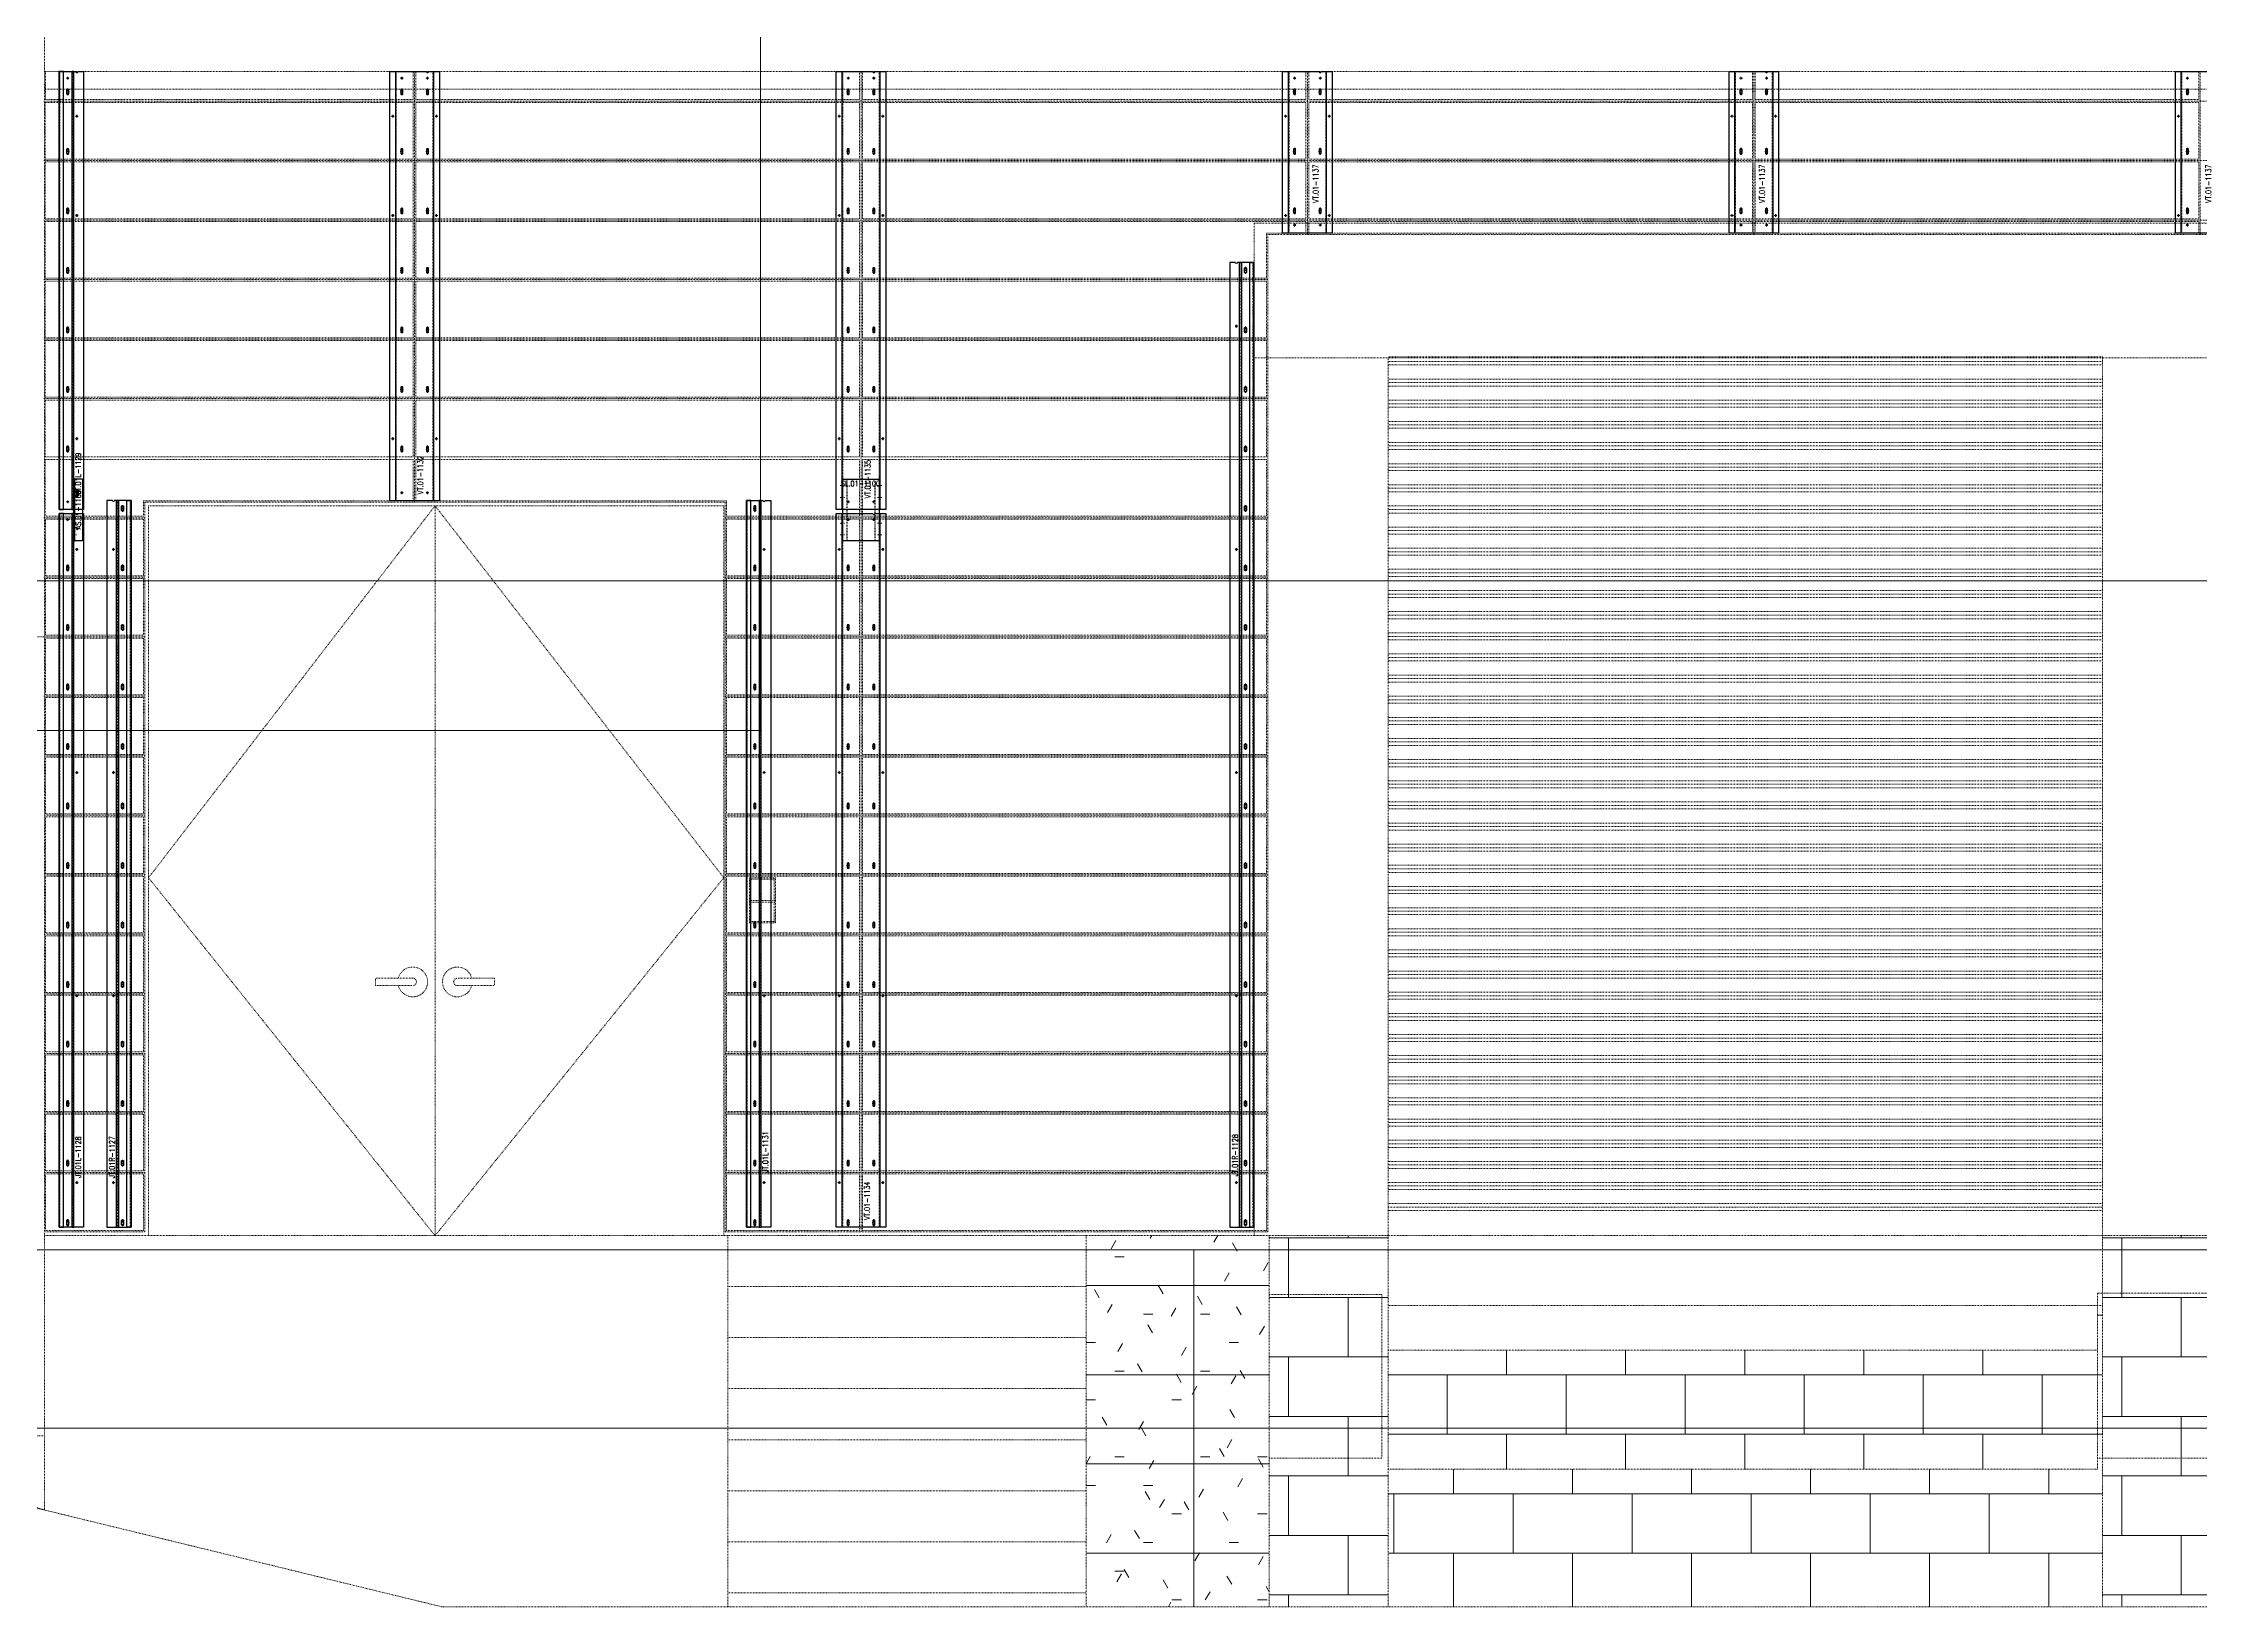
# Model space of a CAD drawing. Header units: inches. Extents: x 11737 to 18084, y -4365 to 1695.
# Drawn here: x 13925.5 to 14215.6, y -535.2 to -325 of the extents above; entities that cross this region are included whole.
import ezdxf

# ---------------------------------------------------------------- set-up
doc = ezdxf.new("R2010")
doc.units = ezdxf.units.IN
doc.header["$MEASUREMENT"] = 0
for name, pattern in [('INC-200$0$NBK_CenterX2', [1.083333, 0.666667, -0.125, 0.166667, -0.125]), ('NBK_Center', [0.541667, 0.333333, -0.0625, 0.083333, -0.0625]), ('NBK_Center2', [0.270833, 0.166667, -0.03125, 0.041667, -0.03125]), ('NBK_CenterX2', [1.083333, 0.666667, -0.125, 0.166667, -0.125]), ('NBK_Hidden', [0.125, 0.083333, -0.041667]), ('NBK_Hidden2', [0.0625, 0.041667, -0.020833])]:
    doc.linetypes.add(name, pattern=pattern)
doc.layers.get('Defpoints').update_dxf_attribs({"color": 250, "lineweight": 0})
for name, color, linetype, lineweight in [('!Bracket', 11, 'Continuous', 25), ('!Clip - bent', 20, 'Continuous', 25), ('!Clip - bent @ 1', 20, 'Continuous', 25), ('!Dimension', 50, 'Continuous', 5), ('!Extrusion', 140, 'Continuous', 25), ('!Gridline', 112, 'NBK_CenterX2', 5), ('!Linetype_Center', 220, 'NBK_Center', 9), ('!Linetype_Center2', 222, 'NBK_Center2', 9), ('!Linetype_Hidden', 210, 'NBK_Hidden', 9), ('!Misc2', 252, 'NBK_Hidden2', 5), ('INC-200$0$!Gridline @ 1', 112, 'INC-200$0$NBK_CenterX2', 5)]:
    doc.layers.add(name, color=color, linetype=linetype, lineweight=lineweight)
doc.styles.add('Romans', font='romans.shx', dxfattribs={"width": 0.8})

# ---------------------------------------------------------------- blocks, each defined once
blk = doc.blocks.new('WEST ELEVATION GRID')
for p, q in [((-1655, 113.9), (842.95, 113.9)), ((-1655, 24), (842.95, 24)), ((-1655, 0), (794.95, 0))]:
    blk.add_line(p, q)
blk = doc.blocks.new('A201')
h = blk.add_hatch()
h.set_pattern_fill('FP1_10', color=256, style=0, pattern_type=2)
h.set_pattern_definition([(0, (-699.062, 218.4), (0, 8), []), (90, (-699.062, 218.4), (-8, 8), [8, -8])])
h.paths.add_polyline_path([(444.62, -48), (462.62, -48), (462.62, 1.9), (444.62, 1.9), (444.62, -26.92)])
h.paths.add_polyline_path([(348.62, -48), (348.62, 1.9), (330.62, 1.9), (330.62, 138), (318.62, 138), (318.62, 1.9), (300.62, 1.9), (300.62, -48)])
h.paths.add_polyline_path([(204.62, -48), (204.62, 1.9), (188.62, 1.9), (188.62, -48)])
h = blk.add_hatch()
h.set_pattern_fill('FP1_6', color=256, style=0, pattern_type=2)
h.set_pattern_definition([(0, (-699.0618, 218.4), (15.36, 3.84), [1.267, -10.253, 1.267, -10.253, -61.44]), (0, (-699.0618, 218.4), (15.36, 3.84), [-23.04, 1.267, -21.773, 1.267, -10.253, -26.88]), (0, (-699.0618, 218.4), (15.36, 3.84), [-57.6, 1.267, -6.413, 1.267, -17.933]), (120, (-693.3018, 220.32), (-11.005538, 11.38215), [1.267, -10.253, 1.267, -10.253, -61.44]), (120, (-693.3018, 220.32), (-11.005538, 11.38215), [-23.04, 1.267, -21.773, 1.267, -10.253, -26.88]), (120, (-693.3018, 220.32), (-11.005538, 11.38215), [-57.6, 1.267, -6.413, 1.267, -17.933]), (240, (-691.3818, 228), (-4.354462, -15.22215), [1.267, -10.253, 1.267, -10.253, -61.44]), (240, (-691.3818, 228), (-4.354462, -15.22215), [-23.04, 1.267, -21.773, 1.267, -10.253, -26.88]), (240, (-691.3818, 228), (-4.354462, -15.22215), [-57.6, 1.267, -6.413, 1.267, -17.933])])
h.paths.add_polyline_path([(168.77, -48), (188.62, -48), (188.62, 1.9), (164, 1.9), (164, -48)])
h = blk.add_hatch()
h.set_pattern_fill('FP1_12', color=256, style=0, pattern_type=2)
h.set_pattern_definition([(0, (-409.819, 228), (0, 12), []), (90, (-409.82, 228), (-30, 2e-15), [])])
h.paths.add_polyline_path([(168.77, -48), (188.62, -48), (188.62, 0), (164, 0), (164, -48)], flags=0)
h = blk.add_hatch()
h.set_pattern_fill('FP1_2', color=256, style=0, pattern_type=2)
h.set_pattern_definition([(0, (139.11, 5e-12), (0, 8), []), (90, (139.11, 5e-12), (-8, 8), [8, -8])])
h.paths.add_polyline_path([(390.64, -48), (444.62, -48), (444.62, -7.5), (444.07, -7.5), (444.07, -29.5), (348.62, -29.5), (348.62, -48)])
h.paths.add_polyline_path([(204.62, -48), (300.62, -48), (300.62, -7.5), (299.96, -7.5), (299.96, -29.5), (204.62, -29.5)])
h.paths.add_polyline_path([(164, -48), (164, -48), (164, -8), (164, -8), (164, -45.45)])
h = blk.add_hatch()
h.set_pattern_fill('FP1_3', color=256, style=0, pattern_type=2)
h.set_pattern_definition([(0, (594.25, 5e-12), (0, 8), []), (90, (594.25, 5e-12), (-8, 8), [8, -8])])
h.paths.add_polyline_path([(444.07, -29.5), (444.07, -7.5), (348.62, -7.5), (348.62, -29.5), (390.64, -29.5)], flags=0)
h.paths.add_polyline_path([(204.62, -29.5), (299.96, -29.5), (299.96, -13.5), (204.62, -13.5), (204.62, -26.92)], flags=0)
for p, q in [((24, 330.65), (24, -34.98)), ((601, 156), (24, 156)), ((186.62, 1.9), (186.62, 138)), ((186.62, 138), (462.62, 138)), ((318.62, 119.89), (186.62, 119.89)), ((204.62, -48), (204.62, 120)), ((300.62, 120), (204.62, 120)), ((300.62, 119.41), (204.62, 119.41)), ((300.62, 118.93), (204.62, 118.93)), ((300.62, 120), (300.62, -48)), ((300.62, 117.03), (204.62, 117.03)), ((300.62, 116.56), (204.62, 116.56)), ((300.62, 116.08), (204.62, 116.08)), ((300.62, 114.18), (204.62, 114.18)), ((300.62, 113.71), (204.62, 113.71)), ((300.62, 113.24), (204.62, 113.24)), ((300.62, 111.35), (204.62, 111.35)), ((300.62, 110.88), (204.62, 110.88)), ((300.62, 110.41), (204.62, 110.41)), ((300.62, 108.52), (204.62, 108.52)), ((300.62, 108.04), (204.62, 108.04)), ((300.62, 107.56), (204.62, 107.56)), ((300.62, 105.66), (204.62, 105.66)), ((300.62, 105.2), (204.62, 105.2)), ((300.62, 104.73), (204.62, 104.73)), ((300.62, 102.83), (204.62, 102.83)), ((300.62, 102.35), (204.62, 102.35)), ((300.62, 101.88), (204.62, 101.88)), ((37.99, 50), (76.5, 100)), ((37.99, 1.9), (37.99, 100)), ((37.99, 100), (115.31, 100)), ((115.31, 50), (76.5, 100)), ((76.5, 100), (76.5, 1.9)), ((115.31, 100), (115.31, 1.9)), ((300.62, 99.98), (204.62, 99.98)), ((300.62, 99.5), (204.62, 99.5)), ((300.62, 99.02), (204.62, 99.02)), ((300.62, 97.13), (204.62, 97.13)), ((300.62, 96.66), (204.62, 96.66)), ((300.62, 96.19), (204.62, 96.19)), ((300.62, 94.3), (204.62, 94.3)), ((300.62, 93.83), (204.62, 93.83)), ((300.62, 93.36), (204.62, 93.36)), ((300.62, 91.46), (204.62, 91.46)), ((300.62, 90.99), (204.62, 90.99)), ((300.62, 90.51), (204.62, 90.51)), ((300.62, 88.61), (204.62, 88.61)), ((300.62, 88.14), (204.62, 88.14)), ((300.62, 87.68), (204.62, 87.68)), ((300.62, 85.78), (204.62, 85.78)), ((300.62, 85.3), (204.62, 85.3)), ((300.62, 84.82), (204.62, 84.82)), ((300.62, 82.93), (204.62, 82.93)), ((300.62, 82.45), (204.62, 82.45)), ((300.62, 81.97), (204.62, 81.97)), ((300.62, 80.08), (204.62, 80.08)), ((300.62, 79.61), (204.62, 79.61)), ((300.62, 79.14), (204.62, 79.14)), ((300.62, 77.24), (204.62, 77.24)), ((300.62, 76.78), (204.62, 76.78)), ((300.62, 76.31), (204.62, 76.31)), ((300.62, 74.41), (204.62, 74.41)), ((300.62, 73.93), (204.62, 73.93)), ((300.62, 73.46), (204.62, 73.46)), ((300.62, 71.56), (204.62, 71.56)), ((300.62, 71.09), (204.62, 71.09)), ((300.62, 70.62), (204.62, 70.62)), ((300.62, 68.73), (204.62, 68.73)), ((300.62, 68.25), (204.62, 68.25)), ((300.62, 67.77), (204.62, 67.77)), ((300.62, 65.88), (204.62, 65.88)), ((300.62, 65.4), (204.62, 65.4)), ((300.62, 64.92), (204.62, 64.92)), ((300.62, 63.02), (204.62, 63.02)), ((300.62, 62.56), (204.62, 62.56)), ((300.62, 62.09), (204.62, 62.09)), ((300.62, 60.19), (204.62, 60.19)), ((300.62, 59.72), (204.62, 59.72)), ((300.62, 59.26), (204.62, 59.26)), ((300.62, 57.36), (204.62, 57.36)), ((300.62, 56.88), (204.62, 56.88)), ((300.62, 56.4), (204.62, 56.4)), ((300.62, 54.51), (204.62, 54.51)), ((300.62, 54.04), (204.62, 54.04)), ((300.62, 53.57), (204.62, 53.57)), ((37.99, 50), (76.5, 1.9)), ((115.31, 50), (76.5, 1.9)), ((118.75, 43.96), (118.75, 50)), ((118.75, 50), (118.94, 49.81)), ((118.75, 50), (122.25, 50)), ((122.06, 49.81), (118.94, 49.81)), ((118.94, 49.81), (118.94, 46.96)), ((122.06, 49.81), (122.25, 50)), ((122.06, 46.96), (122.06, 49.81)), ((122.25, 50), (122.25, 43.96)), ((300.62, 51.68), (204.62, 51.68)), ((300.62, 51.2), (204.62, 51.2)), ((300.62, 50.72), (204.62, 50.72)), ((118.84, 46.96), (122.16, 46.96)), ((118.84, 46.71), (118.84, 46.96)), ((122.16, 46.71), (118.84, 46.71)), ((118.94, 46.71), (118.94, 44.14)), ((122.06, 44.14), (122.06, 46.71)), ((122.16, 46.96), (122.16, 46.71)), ((300.62, 48.82), (204.62, 48.82)), ((300.62, 48.35), (204.62, 48.35)), ((300.62, 47.87), (204.62, 47.87)), ((118.75, 43.96), (118.94, 44.14)), ((122.25, 43.96), (118.75, 43.96)), ((118.94, 44.14), (122.06, 44.14)), ((122.25, 43.96), (122.06, 44.14)), ((300.62, 45.97), (204.62, 45.97)), ((300.62, 45.5), (204.62, 45.5)), ((300.62, 45.04), (204.62, 45.04)), ((300.62, 43.14), (204.62, 43.14)), ((300.62, 42.67), (204.62, 42.67)), ((300.62, 42.2), (204.62, 42.2)), ((300.62, 40.31), (204.62, 40.31)), ((300.62, 39.83), (204.62, 39.83)), ((300.62, 39.35), (204.62, 39.35)), ((68.5, 35.5), (68.5, 36.5)), ((73.5, 36.5), (68.5, 36.5)), ((68.5, 35.5), (73.5, 35.5)), ((84.5, 36.5), (79.5, 36.5)), ((79.5, 35.5), (84.5, 35.5)), ((84.5, 36.5), (84.5, 35.5)), ((300.62, 37.45), (204.62, 37.45)), ((300.62, 36.99), (204.62, 36.99)), ((300.62, 36.52), (204.62, 36.52)), ((300.62, 34.62), (204.62, 34.62)), ((300.62, 34.14), (204.62, 34.14)), ((300.62, 33.67), (204.62, 33.67)), ((300.62, 31.77), (204.62, 31.77)), ((300.62, 31.29), (204.62, 31.29)), ((300.62, 30.81), (204.62, 30.81)), ((300.62, 28.92), (204.62, 28.92)), ((300.62, 28.45), (204.62, 28.45)), ((300.62, 27.98), (204.62, 27.98)), ((300.62, 26.09), (204.62, 26.09)), ((300.62, 25.62), (204.62, 25.62)), ((300.62, 25.15), (204.62, 25.15)), ((300.62, 23.25), (204.62, 23.25)), ((300.62, 22.78), (204.62, 22.78)), ((300.62, 22.3), (204.62, 22.3)), ((300.62, 20.4), (204.62, 20.4)), ((300.62, 19.93), (204.62, 19.93)), ((300.62, 19.47), (204.62, 19.47)), ((300.62, 17.57), (204.62, 17.57)), ((300.62, 17.09), (204.62, 17.09)), ((300.62, 16.61), (204.62, 16.61)), ((300.62, 14.72), (204.62, 14.72)), ((300.62, 14.24), (204.62, 14.24)), ((300.62, 13.76), (204.62, 13.76)), ((300.62, 11.87), (204.62, 11.87)), ((300.62, 11.4), (204.62, 11.4)), ((300.62, 10.93), (204.62, 10.93)), ((300.62, 9.03), (204.62, 9.03)), ((300.62, 8.57), (204.62, 8.57)), ((300.62, 8.1), (204.62, 8.1)), ((300.62, 6.2), (204.62, 6.2)), ((204.62, 5.73), (300.62, 5.73)), ((300.62, 5.27), (204.62, 5.27)), ((115.84, 1.9), (24, 1.9)), ((115.84, 1.9), (164, 1.9)), ((115.84, -48), (115.84, 1.9)), ((164, 1.9), (318.62, 1.9)), ((164, 1.9), (164, -48)), ((188.62, -48), (188.62, 1.9)), ((115.84, -4.96), (164, -4.96)), ((188.62, -6), (203.77, -6)), ((203.77, -6), (203.77, -28)), ((300.62, -7.5), (204.62, -7.5)), ((299.96, -5.82), (299.96, -29.5)), ((315.32, -5.82), (299.96, -5.82)), ((115.84, -11.81), (164, -11.81)), ((299.96, -13.5), (204.62, -13.5)), ((115.84, -18.67), (164, -18.67)), ((24, -25), (-314.57, -25)), ((25.16, -24), (-102, -24)), ((77.44, -48), (-16.98, -25)), ((-12, -24), (23.99, -34.98)), ((25.16, -24), (115.84, -24)), ((115.84, -25.53), (164, -25.53)), ((203.77, -28), (188.62, -28)), ((299.96, -28), (315.32, -28)), ((299.96, -29.5), (204.62, -29.5)), ((115.84, -32.39), (164, -32.39)), ((115.84, -39.24), (164, -39.24)), ((115.84, -46.1), (164, -46.1)), ((686.46, -48), (77.44, -48))]:
    blk.add_line(p, q)
for centre, start, end in [((73.5, 36), 195, 165), ((79.5, 36), 15, 345)]:
    blk.add_arc(centre, 2, start, end)
for points, knots in [([(73.5, 36.5), (73.51, 36.5), (73.53, 36.5), (73.57, 36.5), (73.6, 36.49), (73.63, 36.48), (73.66, 36.47), (73.69, 36.46), (73.72, 36.45), (73.75, 36.43), (73.78, 36.42), (73.81, 36.39), (73.85, 36.36), (73.88, 36.33), (73.9, 36.3), (73.93, 36.25), (73.96, 36.19), (73.99, 36.11), (74, 36.04), (74, 36)], [0.5, 0.5, 0.5, 0.5, 0.5208333, 0.5416667, 0.5625, 0.5833333, 0.6041667, 0.625, 0.6458333, 0.6666667, 0.6875, 0.7083333, 0.75, 0.7708333, 0.7916667, 0.8333333, 0.875, 0.9166667, 1, 1, 1, 1]), ([(74, 36), (74, 35.96), (73.99, 35.89), (73.96, 35.81), (73.93, 35.75), (73.9, 35.7), (73.88, 35.67), (73.85, 35.64), (73.81, 35.6), (73.76, 35.57), (73.72, 35.55), (73.69, 35.54), (73.66, 35.53), (73.63, 35.52), (73.6, 35.51), (73.57, 35.5), (73.53, 35.5), (73.51, 35.5), (73.5, 35.5)], [0, 0, 0, 0, 0.0833333, 0.125, 0.1666667, 0.2083333, 0.2291667, 0.25, 0.2916667, 0.3333333, 0.3541667, 0.375, 0.3958333, 0.4166667, 0.4375, 0.4583333, 0.4791667, 0.5, 0.5, 0.5, 0.5]), ([(79, 36), (79, 36.04), (79.01, 36.11), (79.04, 36.19), (79.07, 36.25), (79.1, 36.3), (79.12, 36.33), (79.15, 36.36), (79.19, 36.4), (79.24, 36.43), (79.28, 36.45), (79.31, 36.46), (79.34, 36.47), (79.37, 36.48), (79.4, 36.49), (79.43, 36.5), (79.47, 36.5), (79.49, 36.5), (79.5, 36.5)], [0, 0, 0, 0, 0.0833333, 0.125, 0.1666667, 0.2083333, 0.2291667, 0.25, 0.2916667, 0.3333333, 0.3541667, 0.375, 0.3958333, 0.4166667, 0.4375, 0.4583333, 0.4791667, 0.5, 0.5, 0.5, 0.5]), ([(79.5, 35.5), (79.49, 35.5), (79.47, 35.5), (79.43, 35.5), (79.4, 35.51), (79.37, 35.52), (79.34, 35.53), (79.31, 35.54), (79.28, 35.55), (79.25, 35.57), (79.22, 35.58), (79.19, 35.61), (79.15, 35.64), (79.12, 35.67), (79.1, 35.7), (79.07, 35.75), (79.04, 35.81), (79.01, 35.89), (79, 35.96), (79, 36)], [0.5, 0.5, 0.5, 0.5, 0.5208333, 0.5416667, 0.5625, 0.5833333, 0.6041667, 0.625, 0.6458333, 0.6666667, 0.6875, 0.7083333, 0.75, 0.7708333, 0.7916667, 0.8333333, 0.875, 0.9166667, 1, 1, 1, 1])]:
    blk.add_open_spline(points, degree=3, knots=knots)
blk = doc.blocks.new('EWA-TM TERRACOTTA WEST')
at = {"layer": '!Linetype_Hidden'}
for p, q in [((1405.77, 124.49), (1405.77, 182.36)), ((1465.77, 26.4), (1465.77, 182.36)), ((1525.77, 160.46), (1525.77, 182.36)), ((1585.77, 160.46), (1585.77, 182.36)), ((1645.77, 160.46), (1645.77, 182.36)), ((1355.94, 178.4), (1836.64, 178.4)), ((1355.95, 170.4), (1836.64, 170.4)), ((1355.95, 162.4), (1836.64, 162.4)), ((1355.95, 154.4), (1520.45, 154.4)), ((1355.95, 146.4), (1520.45, 146.4)), ((1355.95, 138.4), (1520.45, 138.4)), ((1355.95, 122.4), (1369.51, 122.4)), ((1447.51, 122.4), (1520.45, 122.4)), ((1355.95, 114.4), (1369.51, 114.4)), ((1447.51, 114.4), (1520.45, 114.4)), ((45, 106.4), (1356.01, 106.4)), ((1355.95, 106.4), (1369.51, 106.4)), ((1447.51, 106.4), (1520.45, 106.4)), ((1355.95, 98.4), (1369.51, 98.4)), ((1447.51, 98.4), (1520.45, 98.4)), ((1355.96, 90.4), (1369.51, 90.4)), ((1447.51, 90.4), (1520.45, 90.4)), ((1355.96, 82.4), (1369.51, 82.4)), ((1447.51, 82.4), (1520.45, 82.4)), ((1355.96, 74.4), (1369.51, 74.4)), ((1447.51, 74.4), (1520.45, 74.4)), ((1355.96, 66.4), (1369.51, 66.4)), ((1447.51, 66.4), (1520.45, 66.4)), ((1355.96, 58.4), (1369.51, 58.4)), ((1447.51, 58.4), (1520.45, 58.4)), ((1355.96, 50.4), (1369.51, 50.4)), ((1447.51, 50.4), (1520.45, 50.4)), ((1355.96, 42.4), (1369.51, 42.4)), ((1447.51, 42.4), (1520.45, 42.4)), ((1355.96, 34.4), (1369.51, 34.4)), ((1447.51, 34.4), (1520.45, 34.4)), ((1355.96, 26.4), (1369.51, 26.4)), ((1447.51, 26.4), (1520.45, 26.4))]:
    blk.add_line(p, q, dxfattribs=at)
for points in [[(1356.14, 182.36), (1356.14, 178.59), (1405.58, 178.59), (1405.58, 182.36)], [(1465.58, 182.36), (1465.58, 178.59), (1405.95, 178.59), (1405.95, 182.36)], [(1465.95, 182.36), (1465.95, 178.59), (1525.58, 178.59), (1525.58, 182.36)], [(1585.58, 182.36), (1585.58, 178.59), (1525.95, 178.59), (1525.95, 182.36)], [(1585.95, 182.36), (1585.95, 178.59), (1645.58, 178.59), (1645.58, 182.36)], [(1356.13, 178.21), (1405.58, 178.21), (1405.58, 170.59), (1356.13, 170.59)], [(1405.95, 178.21), (1465.58, 178.21), (1465.58, 170.59), (1405.95, 170.59)], [(1525.58, 178.21), (1465.95, 178.21), (1465.95, 170.59), (1525.58, 170.59)], [(1525.95, 178.21), (1585.58, 178.21), (1585.58, 170.59), (1525.95, 170.59)], [(1645.58, 178.21), (1585.95, 178.21), (1585.95, 170.59), (1645.58, 170.59)], [(1356.13, 162.59), (1405.58, 162.59), (1405.58, 170.21), (1356.13, 170.21)], [(1405.95, 162.59), (1465.58, 162.59), (1465.58, 170.21), (1405.95, 170.21)], [(1525.58, 162.59), (1465.95, 162.59), (1465.95, 170.21), (1525.58, 170.21)], [(1525.95, 162.59), (1585.58, 162.59), (1585.58, 170.21), (1525.95, 170.21)], [(1645.58, 162.59), (1585.95, 162.59), (1585.95, 170.21), (1645.58, 170.21)], [(1356.13, 162.21), (1405.58, 162.21), (1405.58, 154.59), (1356.13, 154.59)], [(1405.95, 162.21), (1465.58, 162.21), (1465.58, 154.59), (1405.95, 154.59)], [(1525.58, 160.65), (1525.58, 162.21), (1465.95, 162.21), (1465.95, 154.59), (1520.26, 154.59), (1520.26, 160.65)], [(1585.58, 160.65), (1585.58, 162.21), (1525.95, 162.21), (1525.95, 160.65)], [(1585.95, 160.65), (1585.95, 162.21), (1645.58, 162.21), (1645.58, 160.65)], [(1356.13, 146.59), (1405.58, 146.59), (1405.58, 154.21), (1356.13, 154.21)], [(1405.95, 146.59), (1465.58, 146.59), (1465.58, 154.21), (1405.95, 154.21)], [(1465.95, 154.21), (1520.26, 154.21), (1520.26, 146.59), (1465.95, 146.59)], [(1356.13, 146.21), (1405.58, 146.21), (1405.58, 138.59), (1356.13, 138.59)], [(1405.95, 146.21), (1465.58, 146.21), (1465.58, 138.59), (1405.95, 138.59)], [(1465.95, 138.59), (1520.26, 138.59), (1520.26, 146.21), (1465.95, 146.21)], [(1356.13, 138.21), (1405.58, 138.21), (1405.58, 130.59), (1356.13, 130.59)], [(1405.95, 138.21), (1465.58, 138.21), (1465.58, 130.59), (1405.95, 130.59)], [(1465.95, 138.21), (1520.26, 138.21), (1520.26, 130.59), (1465.95, 130.59)], [(1369.33, 122.59), (1356.13, 122.59), (1356.13, 130.21), (1405.58, 130.21), (1405.58, 124.67), (1369.33, 124.67)], [(1447.7, 122.59), (1447.7, 124.67), (1405.95, 124.67), (1405.95, 130.21), (1465.58, 130.21), (1465.58, 122.59)], [(1465.95, 130.21), (1520.26, 130.21), (1520.26, 122.59), (1465.95, 122.59)], [(1356.14, 122.21), (1369.33, 122.21), (1369.33, 114.59), (1356.14, 114.59)], [(1447.7, 114.59), (1465.58, 114.59), (1465.58, 122.21), (1447.7, 122.21)], [(1465.95, 122.21), (1520.26, 122.21), (1520.26, 114.59), (1465.95, 114.59)], [(1356.14, 106.59), (1369.33, 106.59), (1369.33, 114.21), (1356.14, 114.21)], [(1447.7, 114.21), (1465.58, 114.21), (1465.58, 106.59), (1447.7, 106.59)], [(1465.95, 106.59), (1520.26, 106.59), (1520.26, 114.21), (1465.95, 114.21)], [(1356.14, 106.21), (1369.33, 106.21), (1369.33, 98.59), (1356.14, 98.59)], [(1447.7, 98.59), (1465.58, 98.59), (1465.58, 106.21), (1447.7, 106.21)], [(1465.95, 106.21), (1520.26, 106.21), (1520.26, 98.59), (1465.95, 98.59)], [(1356.14, 90.59), (1369.33, 90.59), (1369.33, 98.21), (1356.14, 98.21)], [(1447.7, 98.21), (1465.58, 98.21), (1465.58, 90.59), (1447.7, 90.59)], [(1465.95, 90.59), (1520.26, 90.59), (1520.26, 98.21), (1465.95, 98.21)], [(1356.14, 90.21), (1369.33, 90.21), (1369.33, 82.59), (1356.14, 82.59)], [(1447.7, 82.59), (1465.58, 82.59), (1465.58, 90.21), (1447.7, 90.21)], [(1465.95, 90.21), (1520.26, 90.21), (1520.26, 82.59), (1465.95, 82.59)], [(1356.14, 74.59), (1369.33, 74.59), (1369.33, 82.21), (1356.14, 82.21)], [(1447.7, 82.21), (1465.58, 82.21), (1465.58, 74.59), (1447.7, 74.59)], [(1465.95, 74.59), (1520.26, 74.59), (1520.26, 82.21), (1465.95, 82.21)], [(1356.14, 74.21), (1369.33, 74.21), (1369.33, 66.59), (1356.14, 66.59)], [(1447.7, 66.59), (1465.58, 66.59), (1465.58, 74.21), (1447.7, 74.21)], [(1465.95, 74.21), (1520.26, 74.21), (1520.26, 66.59), (1465.95, 66.59)], [(1356.14, 66.21), (1369.33, 66.21), (1369.33, 58.59), (1356.14, 58.59)], [(1447.7, 58.59), (1465.58, 58.59), (1465.58, 66.21), (1447.7, 66.21)], [(1465.95, 66.21), (1520.26, 66.21), (1520.26, 58.59), (1465.95, 58.59)], [(1356.14, 58.21), (1369.33, 58.21), (1369.33, 50.59), (1356.14, 50.59)], [(1447.7, 50.59), (1465.58, 50.59), (1465.58, 58.21), (1447.7, 58.21)], [(1465.95, 58.21), (1520.26, 58.21), (1520.26, 50.59), (1465.95, 50.59)], [(1356.14, 50.21), (1369.33, 50.21), (1369.33, 42.59), (1356.14, 42.59)], [(1447.7, 42.59), (1465.58, 42.59), (1465.58, 50.21), (1447.7, 50.21)], [(1465.95, 50.21), (1520.26, 50.21), (1520.26, 42.59), (1465.95, 42.59)], [(1356.14, 42.21), (1369.33, 42.21), (1369.33, 34.59), (1356.14, 34.59)], [(1447.7, 34.59), (1465.58, 34.59), (1465.58, 42.21), (1447.7, 42.21)], [(1465.95, 42.21), (1520.26, 42.21), (1520.26, 34.59), (1465.95, 34.59)], [(1356.14, 34.21), (1369.33, 34.21), (1369.33, 26.59), (1356.14, 26.59)], [(1447.7, 26.59), (1465.58, 26.59), (1465.58, 34.21), (1447.7, 34.21)], [(1465.95, 34.21), (1520.26, 34.21), (1520.26, 26.59), (1465.95, 26.59)]]:
    blk.add_lwpolyline(points, close=True, dxfattribs=at)
for points in [[(1520.45, 26.4), (1520.45, 160.46), (1792.83, 160.46), (1792.83, 26.4)], [(1447.51, 26.4), (1447.51, 124.49), (1369.51, 124.49), (1369.51, 26.4)]]:
    blk.add_lwpolyline(points, dxfattribs=at)
blk = doc.blocks.new('GRID_ELEV WEST_W')
at = {"layer": '!Gridline'}
for p, q in [((-594.98, -1136.24), (1164.09, -1136.24)), ((-594.98, -1220.98), (1164.09, -1220.98))]:
    blk.add_line(p, q, dxfattribs=at)
blk.add_lwpolyline([(-512.31, -1203.13), (-493.23, -1203.13), (-493.23, -1203.13), (1164.09, -1203.13)], dxfattribs=at)
blk = doc.blocks.new('TAP HOLE_5mm')
at = {"layer": '!Linetype_Center2'}
for points in [[(-0.18, 0), (0.18, 0)], [(0, 0.18), (0, -0.18)]]:
    blk.add_lwpolyline(points, dxfattribs=at)
blk.add_circle((0, 0), 0.101)
blk = doc.blocks.new('WEEP HOLE')
at = {"layer": '!Linetype_Center'}
for p, q in [((-0.22, 0.37), (0.22, 0.37)), ((0, 0.83), (0, -0.08))]:
    blk.add_line(p, q, dxfattribs=at)
at = {"color": 0}
blk.add_lwpolyline([(-0.14, 0.61), (-0.14, 0.14, 0.414214), (0, 0, 0.414214), (0.14, 0.14), (0.14, 0.61, 0.414214), (0, 0.75, 0.414214)], format="xyb", close=True, dxfattribs=at)
blk = doc.blocks.new('JT.01L-1129')
at = {"layer": '!Extrusion'}
blk.add_lwpolyline([(0, 0), (0, 58.88), (2.22, 58.88, 1), (2.5, 58.88), (3.25, 58.88), (3.25, 0)], format="xyb", close=True, dxfattribs=at)
at = {"layer": '!Extrusion', "linetype": 'NBK_Hidden'}
for points in [[(0.08, 0), (0.08, 58.88), (0, 58.88), (0, 0)], [(1.95, 0), (1.95, 58.88), (1.87, 58.88), (1.87, 0)]]:
    blk.add_lwpolyline(points, close=True, dxfattribs=at)
at = {"layer": '!Extrusion'}
for points in [[(0.57, 0), (0.57, 58.88), (0, 58.88), (0, 0)], [(1.95, 0), (1.95, 58.88), (1.69, 58.88), (1.69, 0)]]:
    blk.add_lwpolyline(points, close=True, dxfattribs=at)
at = {"layer": '!Extrusion', "rotation": 360}
for p in [(1.13, 58), (2.36, 52.88), (2.36, 39.54), (2.36, 9.54), (1.13, 1.06)]:
    blk.add_blockref('TAP HOLE_5mm', p, dxfattribs=at)
at = {"layer": '!Extrusion'}
for p in [(1.13, 55.78), (1.13, 47.78), (1.13, 39.78), (1.13, 31.78), (1.13, 23.78), (1.13, 15.78), (1.13, 7.78)]:
    blk.add_blockref('WEEP HOLE', p, dxfattribs=at)
at = {"layer": 'Defpoints', "color": 2, "insert": (2.54, 4.88), "char_height": 0.75, "width": 1.65, "attachment_point": 5, "rotation": 90, "style": 'Romans'}
blk.add_mtext('JT.01L-1129', dxfattribs=at)
blk = doc.blocks.new('JT.01R-1127-')
at = {"layer": '!Extrusion'}
blk.add_lwpolyline([(0, 0), (0, 97.69), (-2.22, 97.69, -1), (-2.5, 97.69), (-3.25, 97.69), (-3.25, 0)], format="xyb", close=True, dxfattribs=at)
for points in [[(-1.95, 0), (-1.95, 97.69), (-1.69, 97.69), (-1.69, 0)], [(-0.57, 0), (-0.57, 97.69), (0, 97.69), (0, 0)]]:
    blk.add_lwpolyline(points, close=True, dxfattribs=at)
at = {"layer": '!Extrusion', "linetype": 'NBK_Hidden'}
for points in [[(-1.95, 0), (-1.95, 97.69), (-1.87, 97.69), (-1.87, 0)], [(-0.08, 0), (-0.08, 97.69), (0, 97.69), (0, 0)]]:
    blk.add_lwpolyline(points, close=True, dxfattribs=at)
at = {"layer": '!Extrusion', "xscale": -1}
for name, p in [('WEEP HOLE', (-1.13, 96.25)), ('TAP HOLE_5mm', (-2.36, 91.12)), ('WEEP HOLE', (-1.13, 88.25)), ('WEEP HOLE', (-1.13, 80.25)), ('WEEP HOLE', (-1.13, 72.25)), ('WEEP HOLE', (-1.13, 64.25)), ('TAP HOLE_5mm', (-2.36, 61.12)), ('WEEP HOLE', (-1.13, 56.25)), ('WEEP HOLE', (-1.13, 48.25)), ('WEEP HOLE', (-1.13, 40.25)), ('WEEP HOLE', (-1.13, 32.25)), ('TAP HOLE_5mm', (-2.36, 31.12)), ('WEEP HOLE', (-1.13, 24.25)), ('WEEP HOLE', (-1.13, 16.25)), ('WEEP HOLE', (-1.13, 8.25)), ('TAP HOLE_5mm', (-2.36, 6)), ('WEEP HOLE', (-1.13, 0.24))]:
    blk.add_blockref(name, p, dxfattribs=at)
at = {"layer": 'Defpoints', "color": 5, "insert": (-2.54, 9.42), "char_height": 0.75, "width": 1.65, "attachment_point": 5, "rotation": 90, "style": 'Romans'}
blk.add_mtext('JT.01R-1127', dxfattribs=at)
blk = doc.blocks.new('SECTION CLEAR HOLE 1')
at = {"layer": '!Linetype_Center2'}
blk.add_line((-0.33, 0, 0), (0.26, 0, 0), dxfattribs=at)
at = {"layer": '!Misc2'}
blk.add_lwpolyline([(-0.12, 0.1), (0, 0.1), (0, -0.1), (-0.12, -0.1)], close=True, dxfattribs=at)
blk = doc.blocks.new('SLOTTED SECTION1')
at = {"layer": '!Linetype_Center2'}
blk.add_lwpolyline([(-0.24, 0), (0.12, 0)], dxfattribs=at)
at = {"layer": '!Misc2'}
blk.add_lwpolyline([(-0.12, 0.47), (0, 0.47), (0, -0.47), (-0.12, -0.47)], close=True, dxfattribs=at)
blk = doc.blocks.new('SLOTTED HOLE 1')
at = {"layer": '!Linetype_Center'}
for p, q in [((0, 0.55), (0, -0.55)), ((-0.22, 0), (0.22, 0))]:
    blk.add_line(p, q, dxfattribs=at)
at = {"color": 0}
blk.add_lwpolyline([(-0.14, 0.33), (-0.14, -0.33, 0.414214), (0, -0.47, 0.414214), (0.14, -0.33), (0.14, 0.33, 0.414214), (0, 0.47, 0.414214)], format="xyb", close=True, dxfattribs=at)
blk = doc.blocks.new('AS.01-1100')
at = {"layer": '!Bracket'}
for points in [[(-1.3, 4.65), (-0.12, 4.65), (-0.12, -3.67), (-1.3, -3.67)], [(-1.3, -3.67), (-1.18, -3.67), (-1.18, 4.65), (-1.3, 4.65)]]:
    blk.add_lwpolyline(points, close=True, dxfattribs=at)
at = {"layer": '!Dimension'}
for name, p in [('SLOTTED SECTION1', (-1.18, 3.73)), ('SLOTTED SECTION1', (-1.18, 2.15)), ('SECTION CLEAR HOLE 1', (-1.18, -1.3)), ('SECTION CLEAR HOLE 1', (-1.18, -2.88))]:
    blk.add_blockref(name, p, dxfattribs=at)
at = {"layer": '!Extrusion', "linetype": 'NBK_Hidden'}
blk.add_blockref('SLOTTED HOLE 1', (-0.83, 2.75), dxfattribs=at)
at = {"layer": '!Extrusion', "rotation": 360}
blk.add_blockref('TAP HOLE_5mm', (-0.83, -2.09), dxfattribs=at)
at = {"layer": 'Defpoints', "color": 30, "insert": (-0.71, 0.49), "char_height": 0.75, "width": 1.65, "attachment_point": 5, "rotation": 90, "style": 'Romans'}
blk.add_mtext('AS.01-1100', dxfattribs=at)
blk = doc.blocks.new('JT.01L-1128')
at = {"layer": '!Extrusion', "linetype": 'NBK_Hidden'}
for points in [[(0, 95.96), (0, 0), (0.08, 0), (0.08, 95.96)], [(1.87, 95.96), (1.87, 0), (1.95, 0), (1.95, 95.96)]]:
    blk.add_lwpolyline(points, close=True, dxfattribs=at)
at = {"layer": '!Extrusion'}
for points in [[(0, 95.96), (0, 0), (0.57, 0), (0.57, 95.96)], [(1.69, 95.96), (1.69, 0), (1.95, 0), (1.95, 95.96)]]:
    blk.add_lwpolyline(points, close=True, dxfattribs=at)
blk.add_lwpolyline([(2.22, 95.96, 1), (2.5, 95.96), (3.25, 95.96), (3.25, 0), (0, 0), (0, 95.96)], format="xyb", close=True, dxfattribs=at)
at = {"layer": '!Dimension'}
blk.add_blockref('AS.01-1100', (3.25, 95.96), dxfattribs=at)
at = {"layer": '!Extrusion', "rotation": 360}
for p in [(1.13, 95.12), (2.36, 91.12), (2.36, 61.12), (2.36, 31.12), (2.36, 6)]:
    blk.add_blockref('TAP HOLE_5mm', p, dxfattribs=at)
at = {"layer": '!Extrusion'}
for p in [(1.13, 88.25), (1.13, 80.25), (1.13, 72.25), (1.13, 64.25), (1.13, 56.25), (1.13, 48.25), (1.13, 40.25), (1.13, 32.25), (1.13, 24.25), (1.13, 16.25), (1.13, 8.25), (1.13, 0.24)]:
    blk.add_blockref('WEEP HOLE', p, dxfattribs=at)
at = {"layer": 'Defpoints', "color": 2, "insert": (2.54, 9.42), "char_height": 0.75, "width": 1.65, "attachment_point": 5, "rotation": 90, "style": 'Romans'}
blk.add_mtext('JT.01L-1128', dxfattribs=at)
blk = doc.blocks.new('VT.01-1132-')
at = {"layer": '!Extrusion'}
blk.add_lwpolyline([(3.33, 0), (-3.33, 0), (-3.33, 57.69), (1.58, 57.69, 1), (1.86, 57.69), (3.33, 57.69)], format="xyb", close=True, dxfattribs=at)
for points in [[(1.86, 57.69), (2.54, 57.69), (2.54, 0), (-2.54, 0), (-2.54, 57.69), (1.58, 57.69)], [(-2.54, 57.69), (1.58, 57.69)], [(1.86, 57.69), (2.54, 57.69)]]:
    blk.add_lwpolyline(points, dxfattribs=at)
at = {"layer": '!Extrusion', "linetype": 'NBK_Hidden'}
blk.add_lwpolyline([(1.86, 57.69), (2.46, 57.69), (2.46, 0), (-2.46, 0), (-2.46, 57.69), (1.58, 57.69)], dxfattribs=at)
at = {"layer": '!Extrusion', "rotation": 360}
for name, p in [('WEEP HOLE', (-1.72, 54.59)), ('TAP HOLE_5mm', (-1.72, 56.81)), ('WEEP HOLE', (1.72, 54.59)), ('TAP HOLE_5mm', (1.72, 56.81)), ('TAP HOLE_5mm', (-2.93, 51.69)), ('TAP HOLE_5mm', (2.93, 51.69)), ('WEEP HOLE', (-1.72, 46.59)), ('WEEP HOLE', (1.72, 46.59)), ('TAP HOLE_5mm', (-2.93, 38.35)), ('WEEP HOLE', (-1.72, 38.59)), ('WEEP HOLE', (1.72, 38.59)), ('TAP HOLE_5mm', (2.93, 38.35)), ('WEEP HOLE', (-1.72, 30.59)), ('WEEP HOLE', (1.72, 30.59)), ('WEEP HOLE', (-1.72, 22.59)), ('WEEP HOLE', (1.72, 22.59)), ('WEEP HOLE', (-1.72, 14.59)), ('WEEP HOLE', (1.72, 14.59)), ('TAP HOLE_5mm', (-2.93, 8.35)), ('WEEP HOLE', (-1.72, 6.59)), ('WEEP HOLE', (1.72, 6.59)), ('TAP HOLE_5mm', (2.93, 8.35)), ('TAP HOLE_5mm', (-1.72, 1.09)), ('TAP HOLE_5mm', (1.72, 1.09))]:
    blk.add_blockref(name, p, dxfattribs=at)
at = {"layer": 'Defpoints', "color": 1, "insert": (0.76, 3.46), "char_height": 0.75, "width": 1.65, "attachment_point": 5, "rotation": 90, "style": 'Romans'}
blk.add_mtext('VT.01-1132', dxfattribs=at)
blk = doc.blocks.new('SLOTTED SECTION HOLE')
at = {"layer": '!Linetype_Center2'}
blk.add_line((-0.33, 0), (0.26, 0), dxfattribs=at)
at = {"layer": '!Misc2'}
blk.add_lwpolyline([(-0.08, 0.47), (0, 0.47), (0, -0.47), (-0.08, -0.47)], close=True, dxfattribs=at)
blk = doc.blocks.new('VT.01-1135-')
at = {"layer": '!Extrusion'}
blk.add_lwpolyline([(-3.33, 0), (-3.33, 58.88), (1.58, 58.88, 1), (1.86, 58.88), (3.33, 58.88), (3.33, 0)], format="xyb", close=True, dxfattribs=at)
for points in [[(-2.54, 0), (-2.54, 58.88), (1.58, 58.88)], [(-2.54, 58.88), (1.58, 58.88)], [(1.86, 58.88), (2.54, 58.88), (2.54, 0)], [(1.86, 58.88), (2.54, 58.88)]]:
    blk.add_lwpolyline(points, dxfattribs=at)
at = {"layer": '!Extrusion', "linetype": 'NBK_Hidden'}
for points in [[(-2.46, 0), (-2.46, 58.88), (1.58, 58.88)], [(1.86, 58.88), (2.46, 58.88), (2.46, 0)]]:
    blk.add_lwpolyline(points, dxfattribs=at)
at = {"layer": '!Dimension', "rotation": 360}
for p in [(-2.46, 3.23), (2.54, 3.23), (-2.46, 1.65), (2.54, 1.65)]:
    blk.add_blockref('SLOTTED SECTION HOLE', p, dxfattribs=at)
at = {"layer": '!Extrusion', "rotation": 360}
for name, p in [('TAP HOLE_5mm', (-1.72, 58)), ('TAP HOLE_5mm', (1.72, 58)), ('WEEP HOLE', (-1.72, 55.78)), ('WEEP HOLE', (1.72, 55.78)), ('TAP HOLE_5mm', (-2.93, 52.88)), ('TAP HOLE_5mm', (2.93, 52.88)), ('WEEP HOLE', (-1.72, 47.78)), ('WEEP HOLE', (1.72, 47.78)), ('WEEP HOLE', (-1.72, 39.78)), ('WEEP HOLE', (1.72, 39.78)), ('TAP HOLE_5mm', (-2.93, 39.54)), ('TAP HOLE_5mm', (2.93, 39.54)), ('WEEP HOLE', (-1.72, 31.78)), ('WEEP HOLE', (1.72, 31.78)), ('WEEP HOLE', (-1.72, 23.78)), ('WEEP HOLE', (1.72, 23.78)), ('WEEP HOLE', (-1.72, 15.78)), ('WEEP HOLE', (1.72, 15.78)), ('TAP HOLE_5mm', (-2.93, 9.54)), ('TAP HOLE_5mm', (2.93, 9.54)), ('WEEP HOLE', (-1.72, 7.78)), ('WEEP HOLE', (1.72, 7.78)), ('TAP HOLE_5mm', (-1.72, 1.06)), ('TAP HOLE_5mm', (1.72, 1.06))]:
    blk.add_blockref(name, p, dxfattribs=at)
at = {"layer": 'Defpoints', "color": 1, "insert": (0.91, 4.09), "char_height": 0.75, "width": 1.65, "attachment_point": 5, "rotation": 90, "style": 'Romans'}
blk.add_mtext('VT.01-1135', dxfattribs=at)
blk = doc.blocks.new('CLEAR SECTION HOLE')
at = {"layer": '!Linetype_Center2'}
blk.add_line((-0.33, 0), (0.26, 0), dxfattribs=at)
at = {"layer": '!Misc2'}
blk.add_lwpolyline([(-0.08, 0.1), (0, 0.1), (0, -0.1), (-0.08, -0.1)], close=True, dxfattribs=at)
blk = doc.blocks.new('VT.01-1134-')
at = {"layer": '!Extrusion'}
blk.add_lwpolyline([(-2.45, 100.55), (2.45, 100.55), (2.45, 92.29), (-2.45, 92.29)], close=True, dxfattribs=at)
at = {"layer": '!Extrusion', "linetype": 'NBK_Hidden2'}
blk.add_lwpolyline([(-1.86, 100.55), (1.86, 100.55), (1.86, 92.29), (-1.86, 92.29)], close=True, dxfattribs=at)
at = {"layer": '!Extrusion'}
blk.add_lwpolyline([(3.33, 0), (-3.33, 0), (-3.33, 95.96), (1.58, 95.96, 1), (1.86, 95.96), (3.33, 95.96)], format="xyb", close=True, dxfattribs=at)
blk.add_lwpolyline([(2.54, 95.96), (2.54, 0), (-2.54, 0), (-2.54, 95.96)], dxfattribs=at)
at = {"layer": '!Extrusion', "linetype": 'NBK_Hidden'}
blk.add_lwpolyline([(2.46, 95.96), (2.46, 0), (-2.46, 0), (-2.46, 95.96)], dxfattribs=at)
at = {"layer": '!Dimension', "rotation": 360}
for p in [(-2.46, 94.66), (-2.46, 93.08), (2.54, 94.66), (2.54, 93.08)]:
    blk.add_blockref('CLEAR SECTION HOLE', p, dxfattribs=at)
at = {"layer": '!Extrusion', "rotation": 360}
for name, p in [('TAP HOLE_5mm', (-1.72, 95.13)), ('TAP HOLE_5mm', (1.72, 95.13)), ('TAP HOLE_5mm', (-2.93, 91.12)), ('TAP HOLE_5mm', (2.93, 91.12)), ('WEEP HOLE', (-1.72, 88.25)), ('WEEP HOLE', (1.72, 88.25)), ('WEEP HOLE', (-1.72, 80.25)), ('WEEP HOLE', (1.72, 80.25)), ('WEEP HOLE', (-1.72, 72.25)), ('WEEP HOLE', (1.72, 72.25)), ('WEEP HOLE', (-1.72, 64.25)), ('WEEP HOLE', (1.72, 64.25)), ('TAP HOLE_5mm', (-2.93, 61.12)), ('TAP HOLE_5mm', (2.93, 61.12)), ('WEEP HOLE', (-1.72, 56.25)), ('WEEP HOLE', (1.72, 56.25)), ('WEEP HOLE', (-1.72, 48.25)), ('WEEP HOLE', (1.72, 48.25)), ('WEEP HOLE', (-1.72, 40.25)), ('WEEP HOLE', (1.72, 40.25)), ('WEEP HOLE', (-1.72, 32.25)), ('WEEP HOLE', (1.72, 32.25)), ('TAP HOLE_5mm', (-2.93, 31.12)), ('TAP HOLE_5mm', (2.93, 31.12)), ('WEEP HOLE', (-1.72, 24.25)), ('WEEP HOLE', (1.72, 24.25)), ('WEEP HOLE', (-1.72, 16.25)), ('WEEP HOLE', (1.72, 16.25)), ('WEEP HOLE', (-1.72, 8.25)), ('WEEP HOLE', (1.72, 8.25)), ('TAP HOLE_5mm', (-2.93, 6)), ('TAP HOLE_5mm', (2.93, 6)), ('WEEP HOLE', (-1.72, 0.24)), ('WEEP HOLE', (1.72, 0.24))]:
    blk.add_blockref(name, p, dxfattribs=at)
at = {"layer": 'Defpoints', "color": 30, "insert": (-0.07, 99.97), "char_height": 0.75, "width": 1.65, "attachment_point": 5, "style": 'Romans'}
blk.add_mtext('SL.01-1100', dxfattribs=at)
at = {"layer": 'Defpoints', "color": 1, "insert": (0.81, 3.56), "char_height": 0.75, "width": 1.65, "attachment_point": 5, "rotation": 90, "style": 'Romans'}
blk.add_mtext('VT.01-1134', dxfattribs=at)
blk = doc.blocks.new('VT.01-1137-')
at = {"layer": '!Extrusion'}
blk.add_lwpolyline([(3.33, 0), (-3.33, 0), (-3.33, 21.71), (1.58, 21.71, 1), (1.86, 21.71), (3.33, 21.71)], format="xyb", close=True, dxfattribs=at)
for points in [[(-2.54, 21.71), (1.58, 21.71)], [(1.86, 21.71), (2.54, 21.71), (2.54, 0), (-2.54, 0), (-2.54, 21.71), (1.58, 21.71)], [(1.86, 21.71), (2.54, 21.71)]]:
    blk.add_lwpolyline(points, dxfattribs=at)
at = {"layer": '!Extrusion', "linetype": 'NBK_Hidden'}
blk.add_lwpolyline([(1.86, 21.71), (2.46, 21.71), (2.46, 0), (-2.46, 0), (-2.46, 21.71), (1.58, 21.71)], dxfattribs=at)
at = {"layer": '!Extrusion', "rotation": 360}
for name, p in [('TAP HOLE_5mm', (-1.72, 20.83)), ('TAP HOLE_5mm', (1.72, 20.83)), ('WEEP HOLE', (-1.72, 18.62)), ('WEEP HOLE', (1.72, 18.62)), ('TAP HOLE_5mm', (-2.93, 15.71)), ('TAP HOLE_5mm', (2.93, 15.71)), ('WEEP HOLE', (-1.72, 10.62)), ('WEEP HOLE', (1.72, 10.62)), ('WEEP HOLE', (-1.72, 2.62)), ('WEEP HOLE', (1.72, 2.62)), ('TAP HOLE_5mm', (-2.93, 2.37)), ('TAP HOLE_5mm', (-1.72, 1.09)), ('TAP HOLE_5mm', (1.72, 1.09)), ('TAP HOLE_5mm', (2.93, 2.37))]:
    blk.add_blockref(name, p, dxfattribs=at)
at = {"layer": 'Defpoints', "color": 1, "insert": (1.11, 6.64), "char_height": 0.75, "width": 1.65, "attachment_point": 5, "rotation": 90, "style": 'Romans'}
blk.add_mtext('VT.01-1137', dxfattribs=at)
blk = doc.blocks.new('JT.01L-1131')
at = {"layer": '!Extrusion'}
for points in [[(0.57, 0), (0.57, 97.69), (0, 97.69), (0, 0)], [(1.95, 0), (1.95, 97.69), (1.69, 97.69), (1.69, 0)]]:
    blk.add_lwpolyline(points, close=True, dxfattribs=at)
at = {"layer": '!Extrusion', "linetype": 'NBK_Hidden'}
for points in [[(0.08, 0), (0.08, 97.69), (0, 97.69), (0, 0)], [(1.95, 0), (1.95, 97.69), (1.87, 97.69), (1.87, 0)]]:
    blk.add_lwpolyline(points, close=True, dxfattribs=at)
at = {"layer": '!Extrusion'}
blk.add_lwpolyline([(0, 0), (0, 97.69), (2.22, 97.69, 1), (2.5, 97.69), (3.25, 97.69), (3.25, 0)], format="xyb", close=True, dxfattribs=at)
for p in [(1.13, 96.25), (1.13, 88.25), (1.13, 80.25), (1.13, 72.25), (1.13, 64.25), (1.13, 56.25), (1.13, 48.25), (1.13, 40.25), (1.13, 32.25), (1.13, 24.25), (1.13, 16.25), (1.13, 8.25), (1.13, 0.24)]:
    blk.add_blockref('WEEP HOLE', p, dxfattribs=at)
at = {"layer": '!Extrusion', "rotation": 360}
for p in [(2.36, 91.12), (2.36, 61.12), (2.36, 31.12), (2.36, 6)]:
    blk.add_blockref('TAP HOLE_5mm', p, dxfattribs=at)
at = {"layer": 'Defpoints', "color": 2, "insert": (2.54, 10.12), "char_height": 0.75, "width": 1.65, "attachment_point": 5, "rotation": 90, "style": 'Romans'}
blk.add_mtext('JT.01L-1131', dxfattribs=at)
blk = doc.blocks.new('JT.01R-1128-')
at = {"layer": '!Extrusion'}
blk.add_lwpolyline([(0, 0), (0, 129.69), (-2.22, 129.69, -1), (-2.5, 129.69), (-3.25, 129.69), (-3.25, 0)], format="xyb", close=True, dxfattribs=at)
for points in [[(-1.95, 0), (-1.95, 129.69), (-1.69, 129.69), (-1.69, 0)], [(-0.57, 0), (-0.57, 129.69), (0, 129.69), (0, 0)]]:
    blk.add_lwpolyline(points, close=True, dxfattribs=at)
at = {"layer": '!Extrusion', "linetype": 'NBK_Hidden'}
for points in [[(-1.95, 0), (-1.95, 129.69), (-1.87, 129.69), (-1.87, 0)], [(-0.08, 0), (-0.08, 129.69), (0, 129.69), (0, 0)]]:
    blk.add_lwpolyline(points, close=True, dxfattribs=at)
at = {"layer": '!Extrusion', "xscale": -1}
for name, p in [('WEEP HOLE', (-1.13, 128.25)), ('TAP HOLE_5mm', (-2.36, 121.12)), ('WEEP HOLE', (-1.13, 120.25)), ('WEEP HOLE', (-1.13, 112.25)), ('WEEP HOLE', (-1.13, 104.25)), ('WEEP HOLE', (-1.13, 96.25)), ('TAP HOLE_5mm', (-2.36, 91.12)), ('WEEP HOLE', (-1.13, 88.25)), ('WEEP HOLE', (-1.13, 80.25)), ('WEEP HOLE', (-1.13, 72.25)), ('WEEP HOLE', (-1.13, 64.25)), ('TAP HOLE_5mm', (-2.36, 61.12)), ('WEEP HOLE', (-1.13, 56.25)), ('WEEP HOLE', (-1.13, 48.25)), ('WEEP HOLE', (-1.13, 40.25)), ('WEEP HOLE', (-1.13, 32.25)), ('TAP HOLE_5mm', (-2.36, 31.12)), ('WEEP HOLE', (-1.13, 24.25)), ('WEEP HOLE', (-1.13, 16.25)), ('WEEP HOLE', (-1.13, 8.25)), ('TAP HOLE_5mm', (-2.36, 6)), ('WEEP HOLE', (-1.13, 0.24))]:
    blk.add_blockref(name, p, dxfattribs=at)
at = {"layer": 'Defpoints', "color": 5, "insert": (-2.54, 9.68), "char_height": 0.75, "width": 1.65, "attachment_point": 5, "rotation": 90, "style": 'Romans'}
blk.add_mtext('JT.01R-1128', dxfattribs=at)
blk = doc.blocks.new('WEST TRACKS')
at = {"layer": '!Clip - bent'}
for name, p in [('VT.01-1132-', (1405.77, 100.67)), ('VT.01-1137-', (1525.77, 136.65)), ('VT.01-1137-', (1585.77, 136.65)), ('VT.01-1137-', (1645.77, 136.65)), ('JT.01L-1128', (1358.01, 3.02)), ('VT.01-1134-', (1465.77, 3.02)), ('JT.01R-1127-', (1367.65, 3.02)), ('JT.01L-1131', (1450.38, 3.02))]:
    blk.add_blockref(name, p, dxfattribs=at)
at = {"layer": '!Clip - bent @ 1'}
blk.add_blockref('JT.01R-1128-', (1518.58, 3.02), dxfattribs=at)
at = {"color": 1}
for name, p in [('JT.01L-1129', (1358.01, 99.48)), ('VT.01-1135-', (1465.77, 99.48))]:
    blk.add_blockref(name, p, dxfattribs=at)

msp = doc.modelspace()

# ---------------------------------------------------------------- linework, layer by layer
at = {"layer": 'Defpoints'}
msp.add_lwpolyline([(13343.24277, 956.65505), (14021.96052, 956.65505), (14021.96052, -417.39875), (13343.24277, -417.39875)], close=True, dxfattribs=at)

# ---------------------------------------------------------------- block references
at = {"layer": '!Dimension'}
msp.add_blockref('EWA-TM TERRACOTTA WEST', (12569.70873, -511.19035), dxfattribs=at)
at = {"layer": '!Linetype_Hidden'}
msp.add_blockref('A201', (13901.7236, -487.19035), dxfattribs=at)
at = {"color": 3}
msp.add_blockref('WEST TRACKS', (12569.70873, -487.19035), dxfattribs=at)
at = {"layer": 'Defpoints'}
msp.add_blockref('WEST ELEVATION GRID', (13901.7236, -511.19035), dxfattribs=at)
at = {"layer": 'INC-200$0$!Gridline @ 1', "xscale": 1.344, "yscale": 1.344, "zscale": 1.344}
msp.add_blockref('GRID_ELEV WEST_W', (12569.66309, 1129.81085), dxfattribs=at)

doc.saveas('drawing.dxf')
